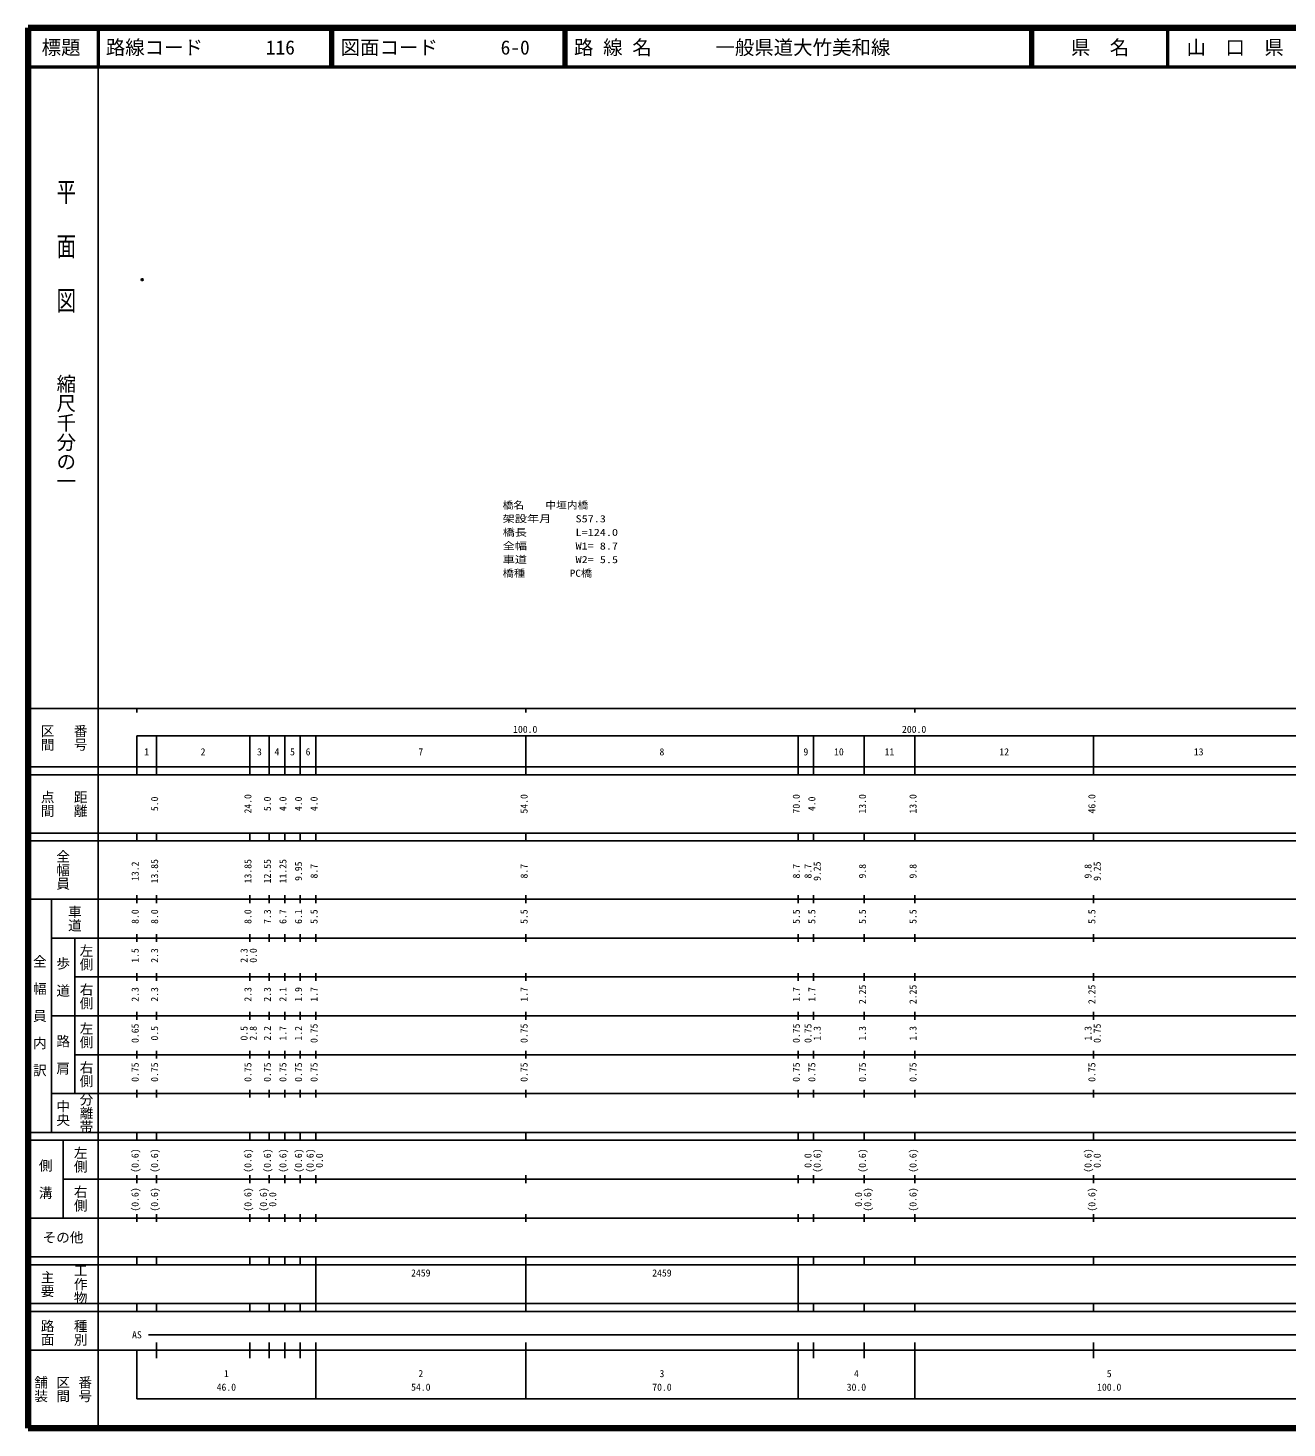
# Model space of a CAD drawing. Units: millimetres on the paper. Extents: x 40 to 680, y 20 to 380.
# Drawn here: x 40 to 363.7, y 20 to 380 of the extents above; entities that cross this region are included whole.
import ezdxf
from ezdxf.enums import TextEntityAlignment as Align

# ---------------------------------------------------------------- set-up
doc = ezdxf.new("R2010")
doc.units = ezdxf.units.MM
doc.header["$PDMODE"] = 32
doc.header["$PDSIZE"] = 0.5
for name, color, linetype in [('M-OTRS', 6, 'Continuous'), ('M-STR-HTXT', 7, 'Continuous'), ('M-TTL-TXT', 7, 'Continuous')]:
    doc.layers.add(name, color=color, linetype=linetype)
for name, color, linetype, lineweight in [('M-TTL', 2, 'Continuous', 140), ('M-TTL-BAND', 7, 'Continuous', 25), ('M-TTL-LINE', 7, 'Continuous', 50)]:
    doc.layers.add(name, color=color, linetype=linetype, lineweight=lineweight)
doc.styles.add('@ＭＳ ゴシック', font='')
doc.styles.add('ＭＳ ゴシック', font='')
doc.styles.get('@ＭＳ ゴシック').set_extended_font_data('@MS Gothic')
doc.styles.get('ＭＳ ゴシック').set_extended_font_data('MS Gothic')

msp = doc.modelspace()

# ---------------------------------------------------------------- linework, layer by layer
at = {"layer": 'M-OTRS'}
msp.add_point((69.372, 315.284), dxfattribs=at)
at = {"layer": 'M-TTL'}
for p, q in [((40, 380), (40, 20)), ((680, 380), (40, 380)), ((40, 20), (680, 20))]:
    msp.add_line(p, q, dxfattribs=at)
at = {"layer": 'M-TTL-BAND'}
for p, q in [((58, 370), (58, 20)), ((40, 205), (579, 205)), ((68, 205), (68, 204)), ((168, 205), (168, 204)), ((268, 205), (268, 204)), ((68, 198), (579, 198)), ((68, 198), (68, 188)), ((73, 188), (73, 198)), ((97, 188), (97, 198)), ((102, 188), (102, 198)), ((106, 188), (106, 198)), ((110, 188), (110, 198)), ((114, 188), (114, 198)), ((168, 188), (168, 198)), ((238, 188), (238, 198)), ((242, 188), (242, 198)), ((255, 188), (255, 198)), ((268, 188), (268, 198)), ((314, 188), (314, 198)), ((40, 190), (579, 190)), ((40, 188), (579, 188)), ((40, 173), (579, 173)), ((68, 171), (68, 173)), ((73, 171), (73, 173)), ((97, 171), (97, 173)), ((102, 171), (102, 173)), ((106, 171), (106, 173)), ((110, 171), (110, 173)), ((114, 171), (114, 173)), ((168, 171), (168, 173)), ((238, 171), (238, 173)), ((242, 171), (242, 173)), ((255, 171), (255, 173)), ((268, 171), (268, 173)), ((314, 171), (314, 173)), ((40, 171), (579, 171)), ((40, 156), (579, 156)), ((46, 96), (46, 156)), ((68, 155), (68, 157)), ((73, 155), (73, 157)), ((97, 155), (97, 157)), ((102, 155), (102, 157)), ((106, 155), (106, 157)), ((110, 155), (110, 157)), ((114, 155), (114, 157)), ((168, 155), (168, 157)), ((238, 155), (238, 157)), ((242, 155), (242, 157)), ((255, 155), (255, 157)), ((268, 155), (268, 157)), ((314, 155), (314, 157)), ((46, 146), (579, 146)), ((52, 146), (52, 106)), ((68, 145), (68, 147)), ((73, 145), (73, 147)), ((97, 145), (97, 147)), ((102, 145), (102, 147)), ((106, 145), (106, 147)), ((110, 145), (110, 147)), ((114, 145), (114, 147)), ((168, 145), (168, 147)), ((238, 145), (238, 147)), ((242, 145), (242, 147)), ((255, 145), (255, 147)), ((268, 145), (268, 147)), ((314, 145), (314, 147)), ((68, 135), (68, 137)), ((73, 135), (73, 137)), ((97, 135), (97, 137)), ((102, 135), (102, 137)), ((106, 135), (106, 137)), ((110, 135), (110, 137)), ((114, 135), (114, 137)), ((168, 135), (168, 137)), ((238, 135), (238, 137)), ((242, 135), (242, 137)), ((255, 135), (255, 137)), ((268, 135), (268, 137)), ((314, 135), (314, 137)), ((52, 136), (579, 136)), ((46, 126), (579, 126)), ((68, 125), (68, 127)), ((73, 125), (73, 127)), ((97, 125), (97, 127)), ((102, 125), (102, 127)), ((106, 125), (106, 127)), ((110, 125), (110, 127)), ((114, 125), (114, 127)), ((168, 125), (168, 127)), ((238, 125), (238, 127)), ((242, 125), (242, 127)), ((255, 125), (255, 127)), ((268, 125), (268, 127)), ((314, 125), (314, 127)), ((52, 116), (579, 116)), ((68, 115), (68, 117)), ((73, 115), (73, 117)), ((97, 115), (97, 117)), ((102, 115), (102, 117)), ((106, 115), (106, 117)), ((110, 115), (110, 117)), ((114, 115), (114, 117)), ((168, 115), (168, 117)), ((238, 115), (238, 117)), ((242, 115), (242, 117)), ((255, 115), (255, 117)), ((268, 115), (268, 117)), ((314, 115), (314, 117)), ((46, 106), (579, 106)), ((68, 105), (68, 107)), ((73, 105), (73, 107)), ((97, 105), (97, 107)), ((102, 105), (102, 107)), ((106, 105), (106, 107)), ((110, 105), (110, 107)), ((114, 105), (114, 107)), ((168, 105), (168, 107)), ((238, 105), (238, 107)), ((242, 105), (242, 107)), ((255, 105), (255, 107)), ((268, 105), (268, 107)), ((314, 105), (314, 107)), ((40, 96), (579, 96)), ((40, 94), (579, 94)), ((49, 94), (49, 74)), ((68, 94), (68, 96)), ((73, 94), (73, 96)), ((97, 94), (97, 96)), ((102, 94), (102, 96)), ((106, 94), (106, 96)), ((110, 94), (110, 96)), ((114, 94), (114, 96)), ((168, 94), (168, 96)), ((238, 94), (238, 96)), ((242, 94), (242, 96)), ((255, 94), (255, 96)), ((268, 94), (268, 96)), ((314, 94), (314, 96)), ((49, 84), (579, 84)), ((68, 83), (68, 85)), ((73, 83), (73, 85)), ((97, 83), (97, 85)), ((102, 83), (102, 85)), ((106, 83), (106, 85)), ((110, 83), (110, 85)), ((114, 83), (114, 85)), ((168, 83), (168, 85)), ((238, 83), (238, 85)), ((242, 83), (242, 85)), ((255, 83), (255, 85)), ((268, 83), (268, 85)), ((314, 83), (314, 85)), ((40, 74), (579, 74)), ((68, 73), (68, 75)), ((73, 73), (73, 75)), ((97, 73), (97, 75)), ((102, 73), (102, 75)), ((106, 73), (106, 75)), ((110, 73), (110, 75)), ((114, 73), (114, 75)), ((168, 73), (168, 75)), ((238, 73), (238, 75)), ((242, 73), (242, 75)), ((255, 73), (255, 75)), ((268, 73), (268, 75)), ((314, 73), (314, 75)), ((40, 64), (579, 64)), ((40, 62), (579, 62)), ((68, 62), (68, 64)), ((73, 62), (73, 64)), ((97, 62), (97, 64)), ((102, 62), (102, 64)), ((106, 62), (106, 64)), ((110, 62), (110, 64)), ((114, 62), (114, 64)), ((114, 52), (114, 62)), ((168, 62), (168, 64)), ((168, 52), (168, 62)), ((168, 52), (168, 62)), ((238, 62), (238, 64)), ((238, 52), (238, 62)), ((242, 62), (242, 64)), ((255, 62), (255, 64)), ((268, 62), (268, 64)), ((314, 62), (314, 64)), ((40, 52), (579, 52)), ((68, 50), (68, 52)), ((73, 50), (73, 52)), ((97, 50), (97, 52)), ((102, 50), (102, 52)), ((106, 50), (106, 52)), ((110, 50), (110, 52)), ((114, 50), (114, 52)), ((168, 50), (168, 52)), ((238, 50), (238, 52)), ((242, 50), (242, 52)), ((255, 50), (255, 52)), ((268, 50), (268, 52)), ((314, 50), (314, 52)), ((40, 50), (579, 50)), ((71, 44), (565, 44)), ((40, 40), (579, 40)), ((68, 40), (68, 27.5)), ((73, 38), (73, 42)), ((97, 38), (97, 42)), ((102, 38), (102, 42)), ((106, 38), (106, 42)), ((110, 38), (110, 42)), ((114, 27.5), (114, 42)), ((168, 27.5), (168, 42)), ((238, 27.5), (238, 42)), ((242, 38), (242, 42)), ((255, 38), (255, 42)), ((268, 27.5), (268, 42)), ((314, 38), (314, 42)), ((68, 27.5), (579, 27.5))]:
    msp.add_line(p, q, dxfattribs=at)
at = {"layer": 'M-TTL-LINE'}
for p, q in [((58, 380), (58, 370)), ((117.75, 380), (117.75, 370)), ((118.25, 380), (118.25, 370)), ((177.75, 380), (177.75, 370)), ((178.25, 380), (178.25, 370)), ((297.75, 380), (297.75, 370)), ((298.25, 380), (298.25, 370)), ((333, 380), (333, 370)), ((40, 370), (680, 370))]:
    msp.add_line(p, q, dxfattribs=at)

# ---------------------------------------------------------------- texts
at = {"layer": 'M-STR-HTXT', "style": 'ＭＳ ゴシック'}
for s, width, p in [('橋名\u3000\u3000中垣内橋', 1.1, (162.041, 255.837)), ('架設年月\u3000\u3000S57.3', 1.25, (162.041, 252.337)), ('橋長\u3000\u3000\u3000\u3000L=124.0', 1.25, (162.041, 248.837)), ('全幅\u3000\u3000\u3000\u3000W1= 8.7', 1.25, (162.041, 245.337)), ('車道\u3000\u3000\u3000\u3000W2= 5.5', 1.25, (162.041, 241.837)), ('橋種\u3000\u3000\u3000\u3000PC橋', 1.15, (162.041, 238.337))]:
    msp.add_text(s, height=1.833, dxfattribs=dict(at, width=width)).set_placement(p, align=Align.BOTTOM_LEFT)
at = {"layer": 'M-TTL-BAND', "style": '@ＭＳ ゴシック', "width": 1.4}
msp.add_text('平  面  図', height=3.666, rotation=270, dxfattribs=at).set_placement((49.777, 306.475), align=Align.MIDDLE_RIGHT)
at = {"layer": 'M-TTL-BAND', "style": '@ＭＳ ゴシック'}
msp.add_text('縮尺千分の一', height=3.666, rotation=270, dxfattribs=at).set_placement((49.777, 261.03), align=Align.MIDDLE_RIGHT)
for s, p in [('区間', (45, 197.5)), ('番号', (53.5, 197.5)), ('点間', (45, 180.5)), ('距離', (53.5, 180.5)), ('全幅員', (49, 163.5)), ('車道', (52, 151)), ('左側', (55, 141)), ('全\u3000幅\u3000員\u3000内\u3000訳', (43, 126)), ('歩\u3000道', (49, 136)), ('右側', (55, 131)), ('左側', (55, 121)), ('路\u3000肩', (49, 116)), ('右側', (55, 111)), ('分離帯', (55, 101)), ('中央', (49, 101)), ('左側', (53.5, 89)), ('側\u3000溝', (44.5, 84)), ('右側', (53.5, 79)), ('工作物', (53.5, 57)), ('主要', (45, 57)), ('路面', (45, 44.5)), ('種別', (53.5, 44.5)), ('舗装', (43.333, 30)), ('区間', (49, 30)), ('番号', (54.667, 30))]:
    msp.add_text(s, height=2.566, rotation=270, dxfattribs=at).set_placement(p, align=Align.MIDDLE_CENTER)
at = {"layer": 'M-TTL-BAND', "style": 'ＭＳ ゴシック'}
for s, p in [('100.0', (167.844, 198.195)), ('200.0', (267.844, 198.195)), ('1', (70.5, 192.405)), ('2', (85, 192.405)), ('3', (99.5, 192.405)), ('4', (104, 192.405)), ('5', (108, 192.405)), ('6', (112, 192.405)), ('7', (141, 192.405)), ('8', (203, 192.405)), ('9', (240, 192.405)), ('10', (248.5, 192.405)), ('11', (261.5, 192.405)), ('12', (291, 192.405)), ('13', (341, 192.405)), ('AS', (68, 42.5)), ('1', (91, 32.523)), ('2', (141, 32.523)), ('3', (203, 32.523)), ('4', (253, 32.523)), ('5', (318, 32.523)), ('46.0', (91, 29.033)), ('54.0', (141, 29.033)), ('70.0', (203, 29.033)), ('30.0', (253, 29.033)), ('100.0', (318, 29.033))]:
    msp.add_text(s, height=1.833, dxfattribs=at).set_placement(p, align=Align.BOTTOM_CENTER)
for s, p in [('5.0', (74, 180.5)), ('24.0', (98, 180.5)), ('5.0', (103, 180.5)), ('4.0', (107, 180.5)), ('4.0', (111, 180.5)), ('4.0', (115, 180.5)), ('54.0', (169, 180.5)), ('70.0', (239, 180.5)), ('4.0', (243, 180.5)), ('13.0', (256, 180.5)), ('13.0', (269, 180.5)), ('46.0', (315, 180.5)), ('13.85', (74, 163.174)), ('13.85', (98, 163.174)), ('12.55', (103, 163.174)), ('11.25', (107, 163.174)), ('13.2', (69, 163.174)), ('9.95', (111, 163.174)), ('8.7', (115, 163.174)), ('8.7', (169, 163.174)), ('8.7', (239, 163.174)), ('8.7', (242, 163.174)), ('9.25', (244.37, 163.174)), ('9.8', (256, 163.174)), ('9.8', (269, 163.174)), ('9.8', (314, 163.174)), ('9.25', (316.37, 163.174)), ('8.0', (69, 151.5)), ('8.0', (74, 151.5)), ('8.0', (98, 151.5)), ('7.3', (103, 151.5)), ('6.7', (107, 151.5)), ('6.1', (111, 151.5)), ('5.5', (115, 151.5)), ('5.5', (169, 151.5)), ('5.5', (239, 151.5)), ('5.5', (243, 151.5)), ('5.5', (256, 151.5)), ('5.5', (269, 151.5)), ('5.5', (315, 151.5)), ('1.5', (69, 141.5)), ('2.3', (74, 141.5)), ('2.3', (97, 141.5)), ('0.0', (99.37, 141.5)), ('2.3', (69, 131.5)), ('2.3', (74, 131.5)), ('2.3', (98, 131.5)), ('2.3', (103, 131.5)), ('2.1', (107, 131.5)), ('1.9', (111, 131.5)), ('1.7', (115, 131.5)), ('1.7', (169, 131.5)), ('1.7', (239, 131.5)), ('1.7', (243, 131.5)), ('2.25', (256, 131.5)), ('2.25', (269, 131.5)), ('2.25', (315, 131.5)), ('0.65', (69, 121.5)), ('0.5', (74, 121.5)), ('0.5', (97, 121.5)), ('2.8', (99.37, 121.5)), ('2.2', (103, 121.5)), ('1.7', (107, 121.5)), ('1.2', (111, 121.5)), ('0.75', (115, 121.5)), ('0.75', (169, 121.5)), ('0.75', (239, 121.5)), ('0.75', (242, 121.5)), ('1.3', (244.37, 121.5)), ('1.3', (256, 121.5)), ('1.3', (269, 121.5)), ('1.3', (314, 121.5)), ('0.75', (316.37, 121.5)), ('0.75', (69, 111.5)), ('0.75', (74, 111.5)), ('0.75', (98, 111.5)), ('0.75', (103, 111.5)), ('0.75', (107, 111.5)), ('0.75', (111, 111.5)), ('0.75', (115, 111.5)), ('0.75', (169, 111.5)), ('0.75', (239, 111.5)), ('0.75', (243, 111.5)), ('0.75', (256, 111.5)), ('0.75', (269, 111.5)), ('0.75', (315, 111.5)), ('(0.6)', (69, 88.764)), ('(0.6)', (74, 88.764)), ('(0.6)', (98, 88.764)), ('(0.6)', (103, 88.764)), ('(0.6)', (107, 88.764)), ('(0.6)', (111, 88.764)), ('(0.6)', (114, 88.764)), ('0.0', (116.37, 88.764)), ('0.0', (242, 88.764)), ('(0.6)', (244.37, 88.764)), ('(0.6)', (256, 88.764)), ('(0.6)', (269, 88.764)), ('(0.6)', (314, 88.764)), ('0.0', (316.37, 88.764)), ('(0.6)', (69, 78.764)), ('(0.6)', (74, 78.764)), ('(0.6)', (98, 78.764)), ('(0.6)', (102, 78.764)), ('0.0', (104.37, 78.764)), ('0.0', (255, 78.764)), ('(0.6)', (257.37, 78.764)), ('(0.6)', (269, 78.764)), ('(0.6)', (315, 78.764))]:
    msp.add_text(s, height=1.833, rotation=90, dxfattribs=at).set_placement(p, align=Align.BOTTOM_CENTER)
msp.add_text('その他', height=2.566, dxfattribs=at).set_placement((49, 69), align=Align.MIDDLE_CENTER)
for p in [(138.5, 58.405), (200.5, 58.405)]:
    msp.add_text('2459', height=1.833, dxfattribs=at).set_placement(p, align=Align.BOTTOM_LEFT)
at = {"layer": 'M-TTL-TXT', "style": 'ＭＳ ゴシック'}
for s, p in [('標題', (48.5, 375)), ('県\u3000名', (315.625, 375)), ('山\u3000口\u3000県', (350.375, 375))]:
    msp.add_text(s, height=3.666, dxfattribs=at).set_placement(p, align=Align.MIDDLE_CENTER)
for s, p in [('路線コード', (60, 375)), ('116', (101.142, 375)), ('図面コード', (120.38, 375)), ('6-0', (161.521, 375)), ('路 線 名', (180.38, 375)), ('一般県道大竹美和線', (216.734, 375))]:
    msp.add_text(s, height=3.666, dxfattribs=at).set_placement(p, align=Align.MIDDLE_LEFT)

doc.saveas('drawing.dxf')
